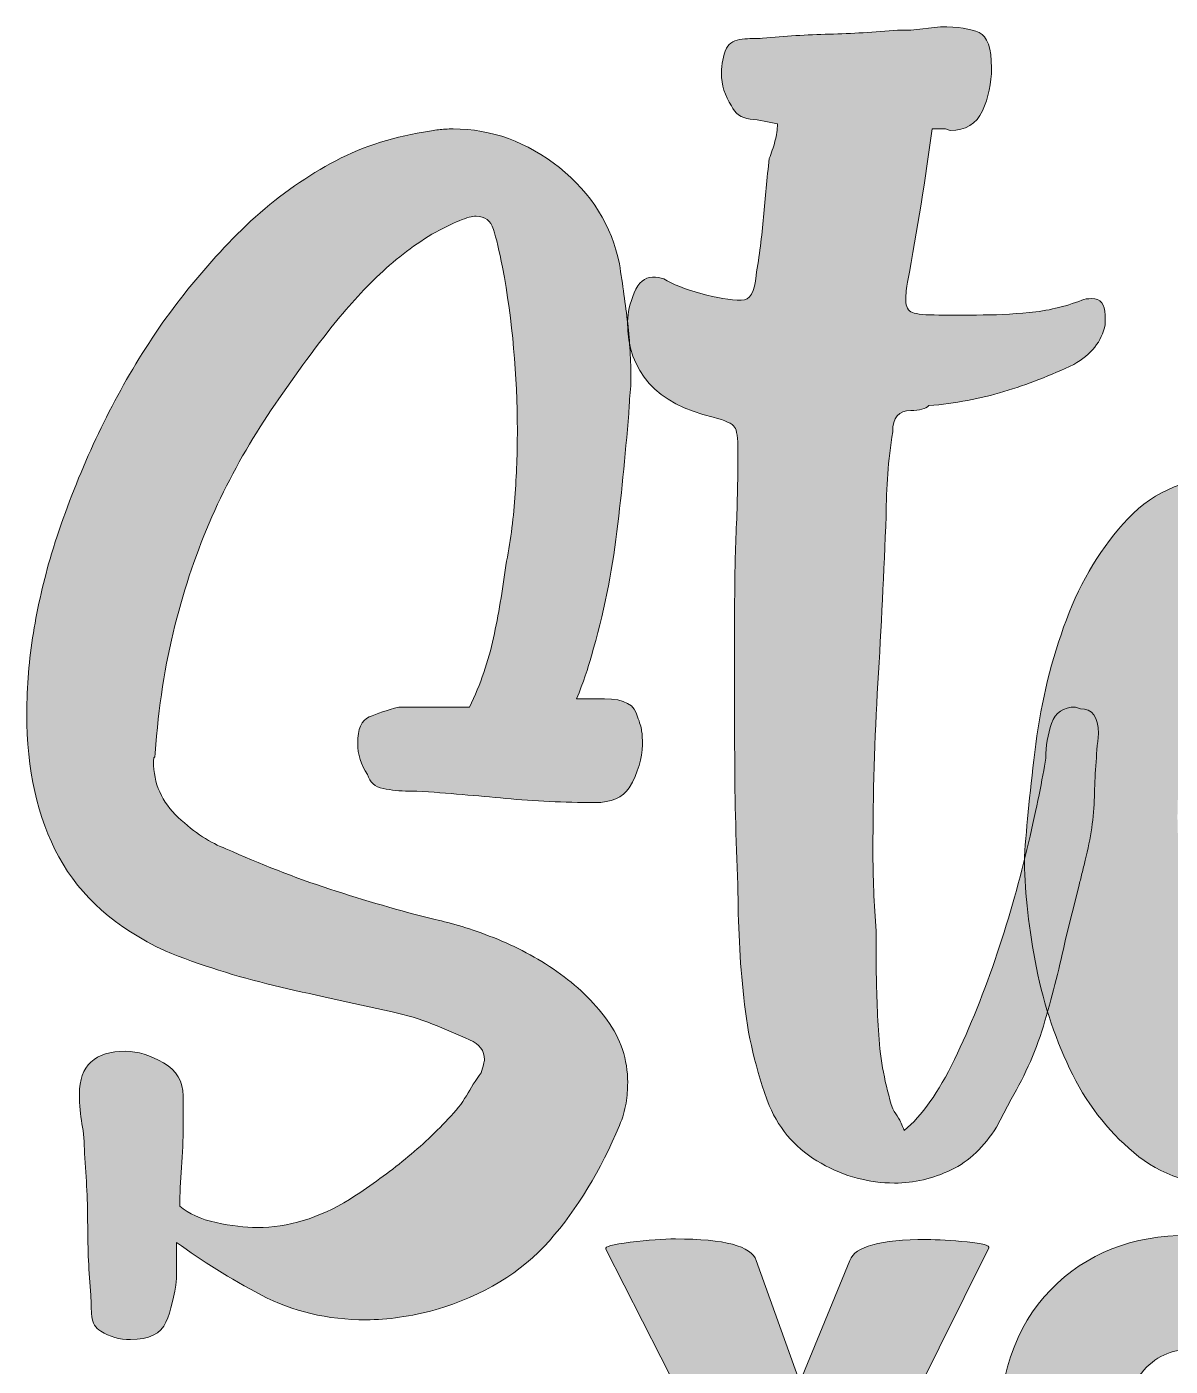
# Model space of a CAD drawing. Header units: inches. Extents: x 149 to 932, y -959 to -133.
# Drawn here: x 148.5 to 502.6, y -564.3 to -149.7 of the extents above; entities that cross this region are included whole.
import ezdxf

# ---------------------------------------------------------------- set-up
doc = ezdxf.new("R2010")
doc.units = ezdxf.units.IN
doc.header["$MEASUREMENT"] = 0
doc.layers.add('Layer 1', color=7, linetype='Continuous')

# ---------------------------------------------------------------- blocks, each defined once
blk = doc.blocks.new('block 3')
at = {"layer": 'Layer 1', "true_color": 0xce0100}
h = blk.add_hatch(color=12, dxfattribs=at)
h.dxf.hatch_style = 2
edge = h.paths.add_edge_path()
edge.add_spline(control_points=[(403.41, -531.51), (405.01, -527.2), (412.89, -525.05), (427.06, -525.05), (430.63, -525.05), (434.85, -525.29), (439.72, -525.78), (444.58, -526.28), (446.83, -526.89), (446.46, -527.63), (446.46, -527.63), (408.03, -604.88), (408.03, -604.88), (408.03, -604.88), (408.03, -649.96), (408.03, -649.96), (408.03, -652.06), (404.64, -653.54), (397.86, -654.4), (394.41, -654.89), (391.03, -655.14), (387.7, -655.14), (384.37, -655.14), (381.05, -654.95), (377.72, -654.59), (370.95, -653.72), (367.56, -652.18), (367.56, -649.96), (367.56, -649.96), (367.56, -605.98), (367.56, -605.98), (367.56, -605.98), (327.83, -528), (327.83, -528), (327.34, -527.26), (329.86, -526.56), (335.4, -525.88), (340.95, -525.2), (345.63, -524.86), (349.45, -524.86), (364.6, -524.86), (372.92, -527.08), (374.4, -531.51), (374.4, -531.51), (387.89, -569.21), (387.89, -569.21), (387.89, -569.21), (403.41, -531.51), (403.41, -531.51)], knot_values=[0, 0, 0, 0, 1, 1, 1, 2, 2, 2, 3, 3, 3, 4, 4, 4, 5, 5, 5, 6, 6, 6, 7, 7, 7, 8, 8, 8, 9, 9, 9, 10, 10, 10, 11, 11, 11, 12, 12, 12, 13, 13, 13, 14, 14, 14, 15, 15, 15, 16, 16, 16, 16], degree=3, periodic=1)
h = blk.add_hatch(color=12, dxfattribs=at)
h.dxf.hatch_style = 2
edge = h.paths.add_edge_path()
edge.add_spline(control_points=[(507.72, -656.62), (490.41, -656.62), (476.31, -650.95), (465.4, -639.62), (454.5, -628.28), (449.05, -611.74), (449.05, -590), (449.05, -568.26), (454.56, -551.78), (465.59, -540.57), (476.61, -529.36), (490.84, -523.75), (508.27, -523.75), (525.71, -523.75), (539.78, -529.27), (550.5, -540.29), (561.22, -551.32), (566.58, -568.01), (566.58, -590.37), (566.58, -612.73), (561.09, -629.36), (550.13, -640.26), (539.17, -651.17), (525.03, -656.62), (507.72, -656.62)], knot_values=[0, 0, 0, 0, 1, 1, 1, 2, 2, 2, 3, 3, 3, 4, 4, 4, 5, 5, 5, 6, 6, 6, 7, 7, 7, 8, 8, 8, 8], degree=3, periodic=1)
edge = h.paths.add_edge_path()
edge.add_spline(control_points=[(507.81, -559.23), (501.9, -559.23), (496.94, -561.94), (492.94, -567.36), (488.93, -572.79), (486.93, -580.39), (486.93, -590.18), (486.93, -599.98), (488.84, -607.49), (492.66, -612.73), (496.48, -617.97), (501.5, -620.58), (507.72, -620.58), (513.94, -620.58), (518.99, -617.94), (522.87, -612.64), (526.75, -607.34), (528.7, -599.76), (528.7, -589.91), (528.7, -580.05), (526.69, -572.48), (522.69, -567.18), (518.68, -561.88), (513.73, -559.23), (507.81, -559.23)], knot_values=[0, 0, 0, 0, 1, 1, 1, 2, 2, 2, 3, 3, 3, 4, 4, 4, 5, 5, 5, 6, 6, 6, 7, 7, 7, 8, 8, 8, 8], degree=3, periodic=1)
at = {"layer": 'Layer 1', "lineweight": 0}
for points, knots in [([(403.41, -531.51), (405.01, -527.2), (412.89, -525.05), (427.06, -525.05), (430.63, -525.05), (434.85, -525.29), (439.72, -525.78), (444.58, -526.28), (446.83, -526.89), (446.46, -527.63), (446.46, -527.63), (408.03, -604.88), (408.03, -604.88), (408.03, -604.88), (408.03, -649.96), (408.03, -649.96), (408.03, -652.06), (404.64, -653.54), (397.86, -654.4), (394.41, -654.89), (391.03, -655.14), (387.7, -655.14), (384.37, -655.14), (381.05, -654.95), (377.72, -654.59), (370.95, -653.72), (367.56, -652.18), (367.56, -649.96), (367.56, -649.96), (367.56, -605.98), (367.56, -605.98), (367.56, -605.98), (327.83, -528), (327.83, -528), (327.34, -527.26), (329.86, -526.56), (335.4, -525.88), (340.95, -525.2), (345.63, -524.86), (349.45, -524.86), (364.6, -524.86), (372.92, -527.08), (374.4, -531.51), (374.4, -531.51), (387.89, -569.21), (387.89, -569.21), (387.89, -569.21), (403.41, -531.51), (403.41, -531.51)], [0, 0, 0, 0, 1, 1, 1, 2, 2, 2, 3, 3, 3, 4, 4, 4, 5, 5, 5, 6, 6, 6, 7, 7, 7, 8, 8, 8, 9, 9, 9, 10, 10, 10, 11, 11, 11, 12, 12, 12, 13, 13, 13, 14, 14, 14, 15, 15, 15, 16, 16, 16, 16]), ([(507.72, -656.62), (490.41, -656.62), (476.31, -650.95), (465.4, -639.62), (454.5, -628.28), (449.05, -611.74), (449.05, -590), (449.05, -568.26), (454.56, -551.78), (465.59, -540.57), (476.61, -529.36), (490.84, -523.75), (508.27, -523.75), (525.71, -523.75), (539.78, -529.27), (550.5, -540.29), (561.22, -551.32), (566.58, -568.01), (566.58, -590.37), (566.58, -612.73), (561.09, -629.36), (550.13, -640.26), (539.17, -651.17), (525.03, -656.62), (507.72, -656.62)], [0, 0, 0, 0, 1, 1, 1, 2, 2, 2, 3, 3, 3, 4, 4, 4, 5, 5, 5, 6, 6, 6, 7, 7, 7, 8, 8, 8, 8]), ([(507.81, -559.23), (501.9, -559.23), (496.94, -561.94), (492.94, -567.36), (488.93, -572.79), (486.93, -580.39), (486.93, -590.18), (486.93, -599.98), (488.84, -607.49), (492.66, -612.73), (496.48, -617.97), (501.5, -620.58), (507.72, -620.58), (513.94, -620.58), (518.99, -617.94), (522.87, -612.64), (526.75, -607.34), (528.7, -599.76), (528.7, -589.91), (528.7, -580.05), (526.69, -572.48), (522.69, -567.18), (518.68, -561.88), (513.73, -559.23), (507.81, -559.23)], [0, 0, 0, 0, 1, 1, 1, 2, 2, 2, 3, 3, 3, 4, 4, 4, 5, 5, 5, 6, 6, 6, 7, 7, 7, 8, 8, 8, 8])]:
    blk.add_open_spline(points, degree=3, knots=knots, dxfattribs=at)
blk = doc.blocks.new('block 4')
at = {"layer": 'Layer 1', "true_color": 0x231f20}
h = blk.add_hatch(color=250, dxfattribs=at)
h.dxf.hatch_style = 2
edge = h.paths.add_edge_path()
edge.add_spline(control_points=[(447.26, -162.43), (447.26, -167.2), (446.32, -171.61), (444.45, -175.69), (442.58, -179.77), (439.27, -181.81), (434.51, -181.81), (434.51, -181.81), (432.98, -181.3), (432.98, -181.3), (432.98, -181.3), (432.47, -181.3), (432.47, -181.3), (432.47, -181.3), (428.9, -181.3), (428.9, -181.3), (426.86, -196.59), (424.31, -212.4), (421.26, -228.71), (420.91, -230.41), (420.75, -232.27), (420.75, -234.32), (420.75, -236.36), (421.42, -237.63), (422.79, -238.14), (424.14, -238.65), (426.86, -238.9), (430.94, -238.9), (430.94, -238.9), (442.67, -238.9), (442.67, -238.9), (448.1, -238.9), (453.54, -238.65), (458.98, -238.14), (464.41, -237.63), (469.85, -236.36), (475.29, -234.32), (475.97, -233.98), (476.99, -233.81), (478.35, -233.81), (481.07, -233.81), (482.43, -235.51), (482.43, -238.9), (482.43, -238.9), (482.43, -241.96), (482.43, -241.96), (481.41, -247.06), (478.18, -251.14), (472.75, -254.2), (465.61, -257.6), (458.38, -260.4), (451.08, -262.61), (443.77, -264.82), (436.04, -266.26), (427.88, -266.94), (426.86, -267.96), (424.99, -268.47), (422.28, -268.47), (418.53, -268.47), (416.67, -270.69), (416.67, -275.1), (415.98, -279.52), (415.47, -283.86), (415.14, -288.1), (414.8, -292.35), (414.63, -296.69), (414.63, -301.1), (413.94, -318.43), (413.1, -335.69), (412.08, -352.85), (411.06, -370.01), (410.55, -387.26), (410.55, -404.59), (410.55, -408.67), (410.63, -412.83), (410.81, -417.08), (410.97, -421.33), (411.23, -425.49), (411.57, -429.57), (411.57, -429.57), (411.57, -438.23), (411.57, -438.23), (411.57, -446.06), (411.82, -453.87), (412.33, -461.69), (412.84, -469.51), (414.29, -477.15), (416.67, -484.63), (417.34, -485.65), (417.94, -486.59), (418.45, -487.43), (418.96, -488.28), (419.55, -489.56), (420.24, -491.26), (425.67, -486.84), (430.85, -479.53), (435.79, -469.33), (440.71, -459.14), (445.13, -448.18), (449.04, -436.45), (452.94, -424.73), (456.18, -413.34), (458.73, -402.29), (461.28, -391.25), (463.06, -382.5), (464.08, -376.04), (464.08, -372.3), (464.67, -368.74), (465.86, -365.33), (467.05, -361.94), (469.51, -360.23), (473.26, -360.23), (473.26, -360.23), (474.79, -360.74), (474.79, -360.74), (478.52, -360.74), (480.39, -363.3), (480.39, -368.39), (479.71, -375.19), (479.29, -381.73), (479.12, -388.02), (478.94, -394.31), (478.01, -400.85), (476.31, -407.65), (475.97, -409.01), (475.63, -410.37), (475.29, -411.73), (474.95, -413.09), (474.61, -414.45), (474.28, -415.8), (474.28, -415.8), (470.2, -432.12), (470.2, -432.12), (468.49, -440.27), (466.37, -448.69), (463.82, -457.35), (461.28, -466.02), (457.79, -474.1), (453.37, -481.57), (453.37, -481.57), (448.78, -490.23), (448.78, -490.23), (445.04, -496.35), (440.37, -500.77), (434.77, -503.49), (429.16, -506.21), (423.3, -507.57), (417.18, -507.57), (409.36, -507.57), (401.8, -505.53), (394.49, -501.45), (387.18, -497.37), (381.83, -491.43), (378.43, -483.61), (374.35, -472.73), (371.72, -461.61), (370.53, -450.21), (369.34, -438.83), (368.75, -427.19), (368.75, -415.29), (368.06, -401.02), (367.73, -386.75), (367.73, -372.47), (367.73, -358.2), (367.73, -343.59), (367.73, -328.63), (367.73, -320.81), (367.89, -312.91), (368.24, -304.92), (368.57, -296.94), (368.75, -288.86), (368.75, -280.71), (368.75, -276.97), (368.4, -274.59), (367.73, -273.57), (367.04, -272.55), (364.84, -271.53), (361.1, -270.51), (343.43, -266.43), (334.59, -256.58), (334.59, -240.94), (334.59, -238.23), (335.27, -235.25), (336.63, -232.02), (337.99, -228.8), (339.86, -227.18), (342.24, -227.18), (343.6, -227.18), (344.79, -227.35), (345.81, -227.69), (348.52, -229.39), (352.35, -230.92), (357.28, -232.27), (362.2, -233.64), (366.36, -234.32), (369.77, -234.32), (372.48, -234.32), (374.01, -231.77), (374.35, -226.67), (375.37, -220.55), (376.14, -214.52), (376.65, -208.57), (377.16, -202.63), (377.75, -196.59), (378.43, -190.47), (379.11, -188.78), (379.71, -186.99), (380.22, -185.12), (380.73, -183.26), (380.98, -181.47), (380.98, -179.77), (378.26, -179.09), (375.45, -178.58), (372.57, -178.24), (369.68, -177.9), (367.73, -176.54), (366.71, -174.16), (364.67, -171.1), (363.65, -167.71), (363.65, -163.96), (363.65, -161.25), (364.16, -158.7), (365.18, -156.32), (366.2, -154.62), (367.81, -153.69), (370.02, -153.51), (372.23, -153.34), (374.35, -153.26), (376.39, -153.26), (383.19, -152.58), (390.07, -152.16), (397.04, -151.98), (404, -151.81), (411.06, -151.39), (418.2, -150.71), (418.2, -150.71), (422.28, -150.71), (422.28, -150.71), (422.28, -150.71), (431.45, -149.69), (431.45, -149.69), (436.89, -149.69), (440.88, -150.29), (443.43, -151.47), (445.98, -152.67), (447.26, -156.32), (447.26, -162.43)], knot_values=[0, 0, 0, 0, 1, 1, 1, 2, 2, 2, 3, 3, 3, 4, 4, 4, 5, 5, 5, 6, 6, 6, 7, 7, 7, 8, 8, 8, 9, 9, 9, 10, 10, 10, 11, 11, 11, 12, 12, 12, 13, 13, 13, 14, 14, 14, 15, 15, 15, 16, 16, 16, 17, 17, 17, 18, 18, 18, 19, 19, 19, 20, 20, 20, 21, 21, 21, 22, 22, 22, 23, 23, 23, 24, 24, 24, 25, 25, 25, 26, 26, 26, 27, 27, 27, 28, 28, 28, 29, 29, 29, 30, 30, 30, 31, 31, 31, 32, 32, 32, 33, 33, 33, 34, 34, 34, 35, 35, 35, 36, 36, 36, 37, 37, 37, 38, 38, 38, 39, 39, 39, 40, 40, 40, 41, 41, 41, 42, 42, 42, 43, 43, 43, 44, 44, 44, 45, 45, 45, 46, 46, 46, 47, 47, 47, 48, 48, 48, 49, 49, 49, 50, 50, 50, 51, 51, 51, 52, 52, 52, 53, 53, 53, 54, 54, 54, 55, 55, 55, 56, 56, 56, 57, 57, 57, 58, 58, 58, 59, 59, 59, 60, 60, 60, 61, 61, 61, 62, 62, 62, 63, 63, 63, 64, 64, 64, 65, 65, 65, 66, 66, 66, 67, 67, 67, 68, 68, 68, 69, 69, 69, 70, 70, 70, 71, 71, 71, 72, 72, 72, 73, 73, 73, 74, 74, 74, 75, 75, 75, 76, 76, 76, 77, 77, 77, 78, 78, 78, 79, 79, 79, 80, 80, 80, 81, 81, 81, 82, 82, 82, 82], degree=3, periodic=1)
h = blk.add_hatch(color=250, dxfattribs=at)
h.dxf.hatch_style = 2
edge = h.paths.add_edge_path()
edge.add_spline(control_points=[(195.93, -514.71), (198.65, -517.08), (202.38, -518.78), (207.15, -519.8), (211.9, -520.82), (216.15, -521.33), (219.89, -521.33), (229.4, -521.33), (238.92, -518.44), (248.44, -512.67), (254.22, -508.92), (259.66, -505.02), (264.75, -500.94), (269.85, -496.86), (274.61, -492.45), (279.03, -487.68), (281.4, -485.31), (283.27, -482.93), (284.64, -480.55), (285.99, -478.17), (287.52, -475.79), (289.22, -473.41), (289.9, -471.37), (290.24, -470.02), (290.24, -469.33), (290.24, -466.62), (288.71, -464.58), (285.66, -463.21), (281.91, -461.52), (278.09, -459.9), (274.19, -458.37), (270.27, -456.84), (266.11, -455.57), (261.7, -454.55), (248.78, -451.83), (236.54, -449.12), (224.99, -446.39), (213.43, -443.67), (202.22, -440.11), (191.34, -435.69), (176.05, -428.55), (165.09, -418.86), (158.46, -406.63), (151.83, -394.39), (148.52, -379.61), (148.52, -362.28), (148.52, -353.78), (149.2, -345.45), (150.56, -337.29), (151.91, -329.14), (153.78, -320.98), (156.17, -312.82), (162.28, -293.12), (170.35, -274.59), (180.38, -257.26), (190.4, -239.92), (202.89, -224.12), (217.85, -209.84), (225.67, -202.71), (233.91, -196.77), (242.58, -192), (251.24, -187.25), (260.84, -184.02), (271.38, -182.32), (273.08, -181.98), (274.61, -181.73), (275.97, -181.55), (277.32, -181.38), (278.85, -181.3), (280.56, -181.3), (292.45, -181.3), (303.41, -185.29), (313.44, -193.28), (323.46, -201.27), (329.67, -211.21), (332.05, -223.1), (333.07, -229.56), (333.91, -235.68), (334.6, -241.45), (335.27, -247.24), (335.61, -253.01), (335.61, -258.79), (335.61, -260.15), (335.53, -261.51), (335.36, -262.86), (335.19, -264.23), (335.11, -265.59), (335.11, -266.94), (334.09, -280.2), (332.81, -293.2), (331.28, -305.94), (329.75, -318.69), (327.12, -331.52), (323.38, -344.43), (322.36, -348.18), (320.83, -352.59), (318.79, -357.69), (318.79, -357.69), (327.46, -357.69), (327.46, -357.69), (333.58, -357.69), (336.97, -359.56), (337.66, -363.3), (338.33, -365), (338.75, -366.44), (338.93, -367.63), (339.1, -368.82), (339.18, -370.26), (339.18, -371.96), (339.18, -376.04), (337.82, -380.46), (335.11, -385.22), (333.07, -388.28), (329.5, -389.8), (324.4, -389.8), (314.88, -389.8), (305.7, -389.38), (296.87, -388.53), (288.03, -387.69), (278.85, -386.92), (269.34, -386.24), (269.34, -386.24), (266.79, -386.24), (266.79, -386.24), (264.07, -386.24), (261.44, -385.98), (258.89, -385.47), (256.34, -384.96), (254.73, -383.52), (254.05, -381.14), (252.01, -378.08), (250.99, -374.85), (250.99, -371.45), (250.99, -367.04), (252.18, -364.32), (254.56, -363.3), (256.93, -362.28), (259.99, -361.25), (263.73, -360.23), (263.73, -360.23), (285.66, -360.23), (285.66, -360.23), (289.05, -353.1), (291.52, -345.96), (293.05, -338.82), (294.58, -331.69), (295.85, -324.22), (296.87, -316.39), (298.22, -309.6), (299.16, -302.63), (299.67, -295.49), (300.18, -288.35), (300.44, -281.39), (300.44, -274.59), (300.44, -257.6), (298.91, -240.78), (295.85, -224.12), (294.83, -219.02), (293.89, -215.12), (293.05, -212.4), (292.2, -209.68), (290.41, -208.31), (287.69, -208.31), (285.31, -208.31), (280.72, -210.19), (273.93, -213.92), (267.81, -217.67), (262.12, -222.08), (256.85, -227.18), (251.58, -232.27), (246.57, -237.89), (241.81, -244), (234.68, -253.18), (228.05, -262.44), (221.93, -271.79), (215.81, -281.14), (210.46, -290.99), (205.87, -301.35), (201.28, -311.73), (197.46, -322.94), (194.4, -335), (191.34, -347.07), (189.3, -360.23), (188.28, -374.51), (188.28, -375.19), (188.2, -375.62), (188.03, -375.79), (187.85, -375.96), (187.77, -376.38), (187.77, -377.06), (187.77, -383.86), (190.32, -389.64), (195.42, -394.39), (200.52, -399.16), (205.44, -402.38), (210.21, -404.08), (220.74, -408.84), (231.44, -413), (242.32, -416.57), (253.19, -420.14), (264.07, -423.28), (274.95, -426), (280.05, -427.02), (286.08, -428.89), (293.05, -431.61), (300.01, -434.33), (306.56, -437.81), (312.67, -442.06), (318.79, -446.31), (323.97, -451.32), (328.22, -457.1), (332.47, -462.88), (334.6, -469.33), (334.6, -476.47), (334.6, -478.51), (334.42, -480.64), (334.09, -482.84), (333.74, -485.06), (333.07, -487.35), (332.05, -489.72), (326.26, -503.66), (319.05, -515.55), (310.38, -525.41), (301.71, -535.26), (289.9, -542.4), (274.95, -546.82), (267.47, -548.86), (260.33, -549.88), (253.54, -549.88), (241.64, -549.88), (230.85, -547.33), (221.17, -542.23), (211.48, -537.14), (202.73, -531.69), (194.91, -525.92), (194.91, -525.92), (194.91, -537.14), (194.91, -537.14), (194.23, -542.57), (193.13, -547.07), (191.6, -550.65), (190.07, -554.21), (186.41, -556), (180.64, -556), (177.24, -556), (174.18, -555.14), (171.46, -553.45), (169.76, -552.43), (168.82, -550.9), (168.66, -548.86), (168.48, -546.82), (168.4, -544.61), (168.4, -542.23), (167.72, -535.1), (167.38, -527.96), (167.38, -520.82), (167.38, -513.69), (167.04, -506.21), (166.36, -498.39), (166.36, -495), (166.11, -491.94), (165.6, -489.21), (165.09, -486.5), (164.83, -483.44), (164.83, -480.04), (164.83, -471.21), (169.59, -466.78), (179.11, -466.78), (182.84, -466.78), (186.76, -467.98), (190.83, -470.35), (194.91, -472.73), (196.95, -476.13), (196.95, -480.55), (196.95, -480.55), (196.95, -483.1), (196.95, -483.1), (196.95, -483.1), (196.95, -489.72), (196.95, -489.72), (196.95, -494.15), (196.78, -498.48), (196.44, -502.73), (196.1, -506.97), (195.93, -510.96), (195.93, -514.71)], knot_values=[0, 0, 0, 0, 1, 1, 1, 2, 2, 2, 3, 3, 3, 4, 4, 4, 5, 5, 5, 6, 6, 6, 7, 7, 7, 8, 8, 8, 9, 9, 9, 10, 10, 10, 11, 11, 11, 12, 12, 12, 13, 13, 13, 14, 14, 14, 15, 15, 15, 16, 16, 16, 17, 17, 17, 18, 18, 18, 19, 19, 19, 20, 20, 20, 21, 21, 21, 22, 22, 22, 23, 23, 23, 24, 24, 24, 25, 25, 25, 26, 26, 26, 27, 27, 27, 28, 28, 28, 29, 29, 29, 30, 30, 30, 31, 31, 31, 32, 32, 32, 33, 33, 33, 34, 34, 34, 35, 35, 35, 36, 36, 36, 37, 37, 37, 38, 38, 38, 39, 39, 39, 40, 40, 40, 41, 41, 41, 42, 42, 42, 43, 43, 43, 44, 44, 44, 45, 45, 45, 46, 46, 46, 47, 47, 47, 48, 48, 48, 49, 49, 49, 50, 50, 50, 51, 51, 51, 52, 52, 52, 53, 53, 53, 54, 54, 54, 55, 55, 55, 56, 56, 56, 57, 57, 57, 58, 58, 58, 59, 59, 59, 60, 60, 60, 61, 61, 61, 62, 62, 62, 63, 63, 63, 64, 64, 64, 65, 65, 65, 66, 66, 66, 67, 67, 67, 68, 68, 68, 69, 69, 69, 70, 70, 70, 71, 71, 71, 72, 72, 72, 73, 73, 73, 74, 74, 74, 75, 75, 75, 76, 76, 76, 77, 77, 77, 78, 78, 78, 79, 79, 79, 80, 80, 80, 81, 81, 81, 82, 82, 82, 83, 83, 83, 84, 84, 84, 85, 85, 85, 86, 86, 86, 87, 87, 87, 88, 88, 88, 89, 89, 89, 90, 90, 90, 91, 91, 91, 92, 92, 92, 93, 93, 93, 94, 94, 94, 95, 95, 95, 95], degree=3, periodic=1)
h = blk.add_hatch(color=250, dxfattribs=at)
h.dxf.hatch_style = 2
edge = h.paths.add_edge_path()
edge.add_spline(control_points=[(530.86, -488.7), (537.31, -484.63), (543.01, -479.53), (547.94, -473.41), (552.86, -467.29), (557.2, -460.59), (560.94, -453.27), (564.67, -445.97), (567.99, -438.41), (570.88, -430.59), (573.76, -422.78), (576.57, -415.13), (579.29, -407.65), (582.01, -401.53), (584.3, -395.5), (586.17, -389.55), (588.04, -383.61), (589.82, -377.57), (591.53, -371.45), (593.57, -366.02), (596.45, -363.81), (600.19, -364.83), (606.99, -365.84), (609.88, -369.08), (608.86, -374.51), (608.86, -376.89), (608.68, -378.93), (608.35, -380.63), (608.01, -382.33), (607.5, -384.37), (606.82, -386.75), (603.08, -403.4), (598.07, -419.29), (591.78, -434.41), (585.49, -449.54), (577.93, -464.07), (569.1, -478), (569.1, -478.34), (568.75, -479.19), (568.07, -480.55), (568.07, -480.55), (566.04, -484.12), (566.04, -484.12), (565.69, -484.8), (565.53, -485.22), (565.53, -485.39), (565.53, -485.57), (565.35, -485.99), (565.02, -486.66), (559.23, -494.15), (552.61, -499.66), (545.13, -503.24), (537.66, -506.8), (530.01, -508.59), (522.19, -508.59), (509.96, -508.59), (499.68, -505.11), (491.35, -498.14), (483.02, -491.17), (476.39, -482.51), (471.47, -472.14), (466.54, -461.77), (462.97, -450.65), (460.76, -438.74), (458.55, -426.85), (457.45, -416.15), (457.45, -406.63), (458.13, -396.77), (459.31, -385.13), (461.02, -371.7), (462.71, -358.28), (465.86, -345.45), (470.45, -333.22), (475.04, -320.98), (481.41, -310.53), (489.57, -301.86), (497.72, -293.2), (508.6, -288.86), (522.19, -288.86), (532.39, -288.86), (541.73, -291.92), (550.23, -298.04), (558.72, -304.16), (562.98, -313), (562.98, -324.55), (562.98, -324.55), (562.98, -330.67), (562.98, -330.67), (562.98, -339.17), (562.13, -348.94), (560.43, -359.98), (558.72, -371.03), (555.92, -381.82), (552.02, -392.35), (548.11, -402.89), (543.01, -412.41), (536.72, -420.9), (530.43, -429.4), (522.7, -435.35), (513.53, -438.74), (508.76, -439.76), (506.9, -442.31), (507.92, -446.39), (509.96, -460.67), (514.37, -474.1), (521.17, -486.66), (522.87, -489.39), (524.23, -490.92), (525.25, -491.26), (526.27, -491.6), (528.14, -490.92), (530.86, -489.21), (530.86, -489.21), (530.86, -488.7), (530.86, -488.7)], knot_values=[0, 0, 0, 0, 1, 1, 1, 2, 2, 2, 3, 3, 3, 4, 4, 4, 5, 5, 5, 6, 6, 6, 7, 7, 7, 8, 8, 8, 9, 9, 9, 10, 10, 10, 11, 11, 11, 12, 12, 12, 13, 13, 13, 14, 14, 14, 15, 15, 15, 16, 16, 16, 17, 17, 17, 18, 18, 18, 19, 19, 19, 20, 20, 20, 21, 21, 21, 22, 22, 22, 23, 23, 23, 24, 24, 24, 25, 25, 25, 26, 26, 26, 27, 27, 27, 28, 28, 28, 29, 29, 29, 30, 30, 30, 31, 31, 31, 32, 32, 32, 33, 33, 33, 34, 34, 34, 35, 35, 35, 36, 36, 36, 37, 37, 37, 38, 38, 38, 38], degree=3, periodic=1)
edge = h.paths.add_edge_path()
edge.add_spline(control_points=[(528.82, -312.31), (525.42, -315.72), (522.27, -320.65), (519.39, -327.1), (516.5, -333.56), (513.95, -340.61), (511.74, -348.25), (509.53, -355.9), (507.83, -363.72), (506.65, -371.7), (505.45, -379.7), (504.86, -387.26), (504.86, -394.39), (504.86, -403.23), (505.88, -410.2), (507.92, -415.29), (514.71, -403.4), (520.58, -391.33), (525.51, -379.1), (530.43, -366.86), (532.9, -353.95), (532.9, -340.36), (532.9, -331.86), (531.54, -322.51), (528.82, -312.31)], knot_values=[0, 0, 0, 0, 1, 1, 1, 2, 2, 2, 3, 3, 3, 4, 4, 4, 5, 5, 5, 6, 6, 6, 7, 7, 7, 8, 8, 8, 8], degree=3, periodic=1)
at = {"layer": 'Layer 1', "lineweight": 0}
for points, knots in [([(447.26, -162.43), (447.26, -167.2), (446.32, -171.61), (444.45, -175.69), (442.58, -179.77), (439.27, -181.81), (434.51, -181.81), (434.51, -181.81), (432.98, -181.3), (432.98, -181.3), (432.98, -181.3), (432.47, -181.3), (432.47, -181.3), (432.47, -181.3), (428.9, -181.3), (428.9, -181.3), (426.86, -196.59), (424.31, -212.4), (421.26, -228.71), (420.91, -230.41), (420.75, -232.27), (420.75, -234.32), (420.75, -236.36), (421.42, -237.63), (422.79, -238.14), (424.14, -238.65), (426.86, -238.9), (430.94, -238.9), (430.94, -238.9), (442.67, -238.9), (442.67, -238.9), (448.1, -238.9), (453.54, -238.65), (458.98, -238.14), (464.41, -237.63), (469.85, -236.36), (475.29, -234.32), (475.97, -233.98), (476.99, -233.81), (478.35, -233.81), (481.07, -233.81), (482.43, -235.51), (482.43, -238.9), (482.43, -238.9), (482.43, -241.96), (482.43, -241.96), (481.41, -247.06), (478.18, -251.14), (472.75, -254.2), (465.61, -257.6), (458.38, -260.4), (451.08, -262.61), (443.77, -264.82), (436.04, -266.26), (427.88, -266.94), (426.86, -267.96), (424.99, -268.47), (422.28, -268.47), (418.53, -268.47), (416.67, -270.69), (416.67, -275.1), (415.98, -279.52), (415.47, -283.86), (415.14, -288.1), (414.8, -292.35), (414.63, -296.69), (414.63, -301.1), (413.94, -318.43), (413.1, -335.69), (412.08, -352.85), (411.06, -370.01), (410.55, -387.26), (410.55, -404.59), (410.55, -408.67), (410.63, -412.83), (410.81, -417.08), (410.97, -421.33), (411.23, -425.49), (411.57, -429.57), (411.57, -429.57), (411.57, -438.23), (411.57, -438.23), (411.57, -446.06), (411.82, -453.87), (412.33, -461.69), (412.84, -469.51), (414.29, -477.15), (416.67, -484.63), (417.34, -485.65), (417.94, -486.59), (418.45, -487.43), (418.96, -488.28), (419.55, -489.56), (420.24, -491.26), (425.67, -486.84), (430.85, -479.53), (435.79, -469.33), (440.71, -459.14), (445.13, -448.18), (449.04, -436.45), (452.94, -424.73), (456.18, -413.34), (458.73, -402.29), (461.28, -391.25), (463.06, -382.5), (464.08, -376.04), (464.08, -372.3), (464.67, -368.74), (465.86, -365.33), (467.05, -361.94), (469.51, -360.23), (473.26, -360.23), (473.26, -360.23), (474.79, -360.74), (474.79, -360.74), (478.52, -360.74), (480.39, -363.3), (480.39, -368.39), (479.71, -375.19), (479.29, -381.73), (479.12, -388.02), (478.94, -394.31), (478.01, -400.85), (476.31, -407.65), (475.97, -409.01), (475.63, -410.37), (475.29, -411.73), (474.95, -413.09), (474.61, -414.45), (474.28, -415.8), (474.28, -415.8), (470.2, -432.12), (470.2, -432.12), (468.49, -440.27), (466.37, -448.69), (463.82, -457.35), (461.28, -466.02), (457.79, -474.1), (453.37, -481.57), (453.37, -481.57), (448.78, -490.23), (448.78, -490.23), (445.04, -496.35), (440.37, -500.77), (434.77, -503.49), (429.16, -506.21), (423.3, -507.57), (417.18, -507.57), (409.36, -507.57), (401.8, -505.53), (394.49, -501.45), (387.18, -497.37), (381.83, -491.43), (378.43, -483.61), (374.35, -472.73), (371.72, -461.61), (370.53, -450.21), (369.34, -438.83), (368.75, -427.19), (368.75, -415.29), (368.06, -401.02), (367.73, -386.75), (367.73, -372.47), (367.73, -358.2), (367.73, -343.59), (367.73, -328.63), (367.73, -320.81), (367.89, -312.91), (368.24, -304.92), (368.57, -296.94), (368.75, -288.86), (368.75, -280.71), (368.75, -276.97), (368.4, -274.59), (367.73, -273.57), (367.04, -272.55), (364.84, -271.53), (361.1, -270.51), (343.43, -266.43), (334.59, -256.58), (334.59, -240.94), (334.59, -238.23), (335.27, -235.25), (336.63, -232.02), (337.99, -228.8), (339.86, -227.18), (342.24, -227.18), (343.6, -227.18), (344.79, -227.35), (345.81, -227.69), (348.52, -229.39), (352.35, -230.92), (357.28, -232.27), (362.2, -233.64), (366.36, -234.32), (369.77, -234.32), (372.48, -234.32), (374.01, -231.77), (374.35, -226.67), (375.37, -220.55), (376.14, -214.52), (376.65, -208.57), (377.16, -202.63), (377.75, -196.59), (378.43, -190.47), (379.11, -188.78), (379.71, -186.99), (380.22, -185.12), (380.73, -183.26), (380.98, -181.47), (380.98, -179.77), (378.26, -179.09), (375.45, -178.58), (372.57, -178.24), (369.68, -177.9), (367.73, -176.54), (366.71, -174.16), (364.67, -171.1), (363.65, -167.71), (363.65, -163.96), (363.65, -161.25), (364.16, -158.7), (365.18, -156.32), (366.2, -154.62), (367.81, -153.69), (370.02, -153.51), (372.23, -153.34), (374.35, -153.26), (376.39, -153.26), (383.19, -152.58), (390.07, -152.16), (397.04, -151.98), (404, -151.81), (411.06, -151.39), (418.2, -150.71), (418.2, -150.71), (422.28, -150.71), (422.28, -150.71), (422.28, -150.71), (431.45, -149.69), (431.45, -149.69), (436.89, -149.69), (440.88, -150.29), (443.43, -151.47), (445.98, -152.67), (447.26, -156.32), (447.26, -162.43)], [0, 0, 0, 0, 1, 1, 1, 2, 2, 2, 3, 3, 3, 4, 4, 4, 5, 5, 5, 6, 6, 6, 7, 7, 7, 8, 8, 8, 9, 9, 9, 10, 10, 10, 11, 11, 11, 12, 12, 12, 13, 13, 13, 14, 14, 14, 15, 15, 15, 16, 16, 16, 17, 17, 17, 18, 18, 18, 19, 19, 19, 20, 20, 20, 21, 21, 21, 22, 22, 22, 23, 23, 23, 24, 24, 24, 25, 25, 25, 26, 26, 26, 27, 27, 27, 28, 28, 28, 29, 29, 29, 30, 30, 30, 31, 31, 31, 32, 32, 32, 33, 33, 33, 34, 34, 34, 35, 35, 35, 36, 36, 36, 37, 37, 37, 38, 38, 38, 39, 39, 39, 40, 40, 40, 41, 41, 41, 42, 42, 42, 43, 43, 43, 44, 44, 44, 45, 45, 45, 46, 46, 46, 47, 47, 47, 48, 48, 48, 49, 49, 49, 50, 50, 50, 51, 51, 51, 52, 52, 52, 53, 53, 53, 54, 54, 54, 55, 55, 55, 56, 56, 56, 57, 57, 57, 58, 58, 58, 59, 59, 59, 60, 60, 60, 61, 61, 61, 62, 62, 62, 63, 63, 63, 64, 64, 64, 65, 65, 65, 66, 66, 66, 67, 67, 67, 68, 68, 68, 69, 69, 69, 70, 70, 70, 71, 71, 71, 72, 72, 72, 73, 73, 73, 74, 74, 74, 75, 75, 75, 76, 76, 76, 77, 77, 77, 78, 78, 78, 79, 79, 79, 80, 80, 80, 81, 81, 81, 82, 82, 82, 82]), ([(195.93, -514.71), (198.65, -517.08), (202.38, -518.78), (207.15, -519.8), (211.9, -520.82), (216.15, -521.33), (219.89, -521.33), (229.4, -521.33), (238.92, -518.44), (248.44, -512.67), (254.22, -508.92), (259.66, -505.02), (264.75, -500.94), (269.85, -496.86), (274.61, -492.45), (279.03, -487.68), (281.4, -485.31), (283.27, -482.93), (284.64, -480.55), (285.99, -478.17), (287.52, -475.79), (289.22, -473.41), (289.9, -471.37), (290.24, -470.02), (290.24, -469.33), (290.24, -466.62), (288.71, -464.58), (285.66, -463.21), (281.91, -461.52), (278.09, -459.9), (274.19, -458.37), (270.27, -456.84), (266.11, -455.57), (261.7, -454.55), (248.78, -451.83), (236.54, -449.12), (224.99, -446.39), (213.43, -443.67), (202.22, -440.11), (191.34, -435.69), (176.05, -428.55), (165.09, -418.86), (158.46, -406.63), (151.83, -394.39), (148.52, -379.61), (148.52, -362.28), (148.52, -353.78), (149.2, -345.45), (150.56, -337.29), (151.91, -329.14), (153.78, -320.98), (156.17, -312.82), (162.28, -293.12), (170.35, -274.59), (180.38, -257.26), (190.4, -239.92), (202.89, -224.12), (217.85, -209.84), (225.67, -202.71), (233.91, -196.77), (242.58, -192), (251.24, -187.25), (260.84, -184.02), (271.38, -182.32), (273.08, -181.98), (274.61, -181.73), (275.97, -181.55), (277.32, -181.38), (278.85, -181.3), (280.56, -181.3), (292.45, -181.3), (303.41, -185.29), (313.44, -193.28), (323.46, -201.27), (329.67, -211.21), (332.05, -223.1), (333.07, -229.56), (333.91, -235.68), (334.6, -241.45), (335.27, -247.24), (335.61, -253.01), (335.61, -258.79), (335.61, -260.15), (335.53, -261.51), (335.36, -262.86), (335.19, -264.23), (335.11, -265.59), (335.11, -266.94), (334.09, -280.2), (332.81, -293.2), (331.28, -305.94), (329.75, -318.69), (327.12, -331.52), (323.38, -344.43), (322.36, -348.18), (320.83, -352.59), (318.79, -357.69), (318.79, -357.69), (327.46, -357.69), (327.46, -357.69), (333.58, -357.69), (336.97, -359.56), (337.66, -363.3), (338.33, -365), (338.75, -366.44), (338.93, -367.63), (339.1, -368.82), (339.18, -370.26), (339.18, -371.96), (339.18, -376.04), (337.82, -380.46), (335.11, -385.22), (333.07, -388.28), (329.5, -389.8), (324.4, -389.8), (314.88, -389.8), (305.7, -389.38), (296.87, -388.53), (288.03, -387.69), (278.85, -386.92), (269.34, -386.24), (269.34, -386.24), (266.79, -386.24), (266.79, -386.24), (264.07, -386.24), (261.44, -385.98), (258.89, -385.47), (256.34, -384.96), (254.73, -383.52), (254.05, -381.14), (252.01, -378.08), (250.99, -374.85), (250.99, -371.45), (250.99, -367.04), (252.18, -364.32), (254.56, -363.3), (256.93, -362.28), (259.99, -361.25), (263.73, -360.23), (263.73, -360.23), (285.66, -360.23), (285.66, -360.23), (289.05, -353.1), (291.52, -345.96), (293.05, -338.82), (294.58, -331.69), (295.85, -324.22), (296.87, -316.39), (298.22, -309.6), (299.16, -302.63), (299.67, -295.49), (300.18, -288.35), (300.44, -281.39), (300.44, -274.59), (300.44, -257.6), (298.91, -240.78), (295.85, -224.12), (294.83, -219.02), (293.89, -215.12), (293.05, -212.4), (292.2, -209.68), (290.41, -208.31), (287.69, -208.31), (285.31, -208.31), (280.72, -210.19), (273.93, -213.92), (267.81, -217.67), (262.12, -222.08), (256.85, -227.18), (251.58, -232.27), (246.57, -237.89), (241.81, -244), (234.68, -253.18), (228.05, -262.44), (221.93, -271.79), (215.81, -281.14), (210.46, -290.99), (205.87, -301.35), (201.28, -311.73), (197.46, -322.94), (194.4, -335), (191.34, -347.07), (189.3, -360.23), (188.28, -374.51), (188.28, -375.19), (188.2, -375.62), (188.03, -375.79), (187.85, -375.96), (187.77, -376.38), (187.77, -377.06), (187.77, -383.86), (190.32, -389.64), (195.42, -394.39), (200.52, -399.16), (205.44, -402.38), (210.21, -404.08), (220.74, -408.84), (231.44, -413), (242.32, -416.57), (253.19, -420.14), (264.07, -423.28), (274.95, -426), (280.05, -427.02), (286.08, -428.89), (293.05, -431.61), (300.01, -434.33), (306.56, -437.81), (312.67, -442.06), (318.79, -446.31), (323.97, -451.32), (328.22, -457.1), (332.47, -462.88), (334.6, -469.33), (334.6, -476.47), (334.6, -478.51), (334.42, -480.64), (334.09, -482.84), (333.74, -485.06), (333.07, -487.35), (332.05, -489.72), (326.26, -503.66), (319.05, -515.55), (310.38, -525.41), (301.71, -535.26), (289.9, -542.4), (274.95, -546.82), (267.47, -548.86), (260.33, -549.88), (253.54, -549.88), (241.64, -549.88), (230.85, -547.33), (221.17, -542.23), (211.48, -537.14), (202.73, -531.69), (194.91, -525.92), (194.91, -525.92), (194.91, -537.14), (194.91, -537.14), (194.23, -542.57), (193.13, -547.07), (191.6, -550.65), (190.07, -554.21), (186.41, -556), (180.64, -556), (177.24, -556), (174.18, -555.14), (171.46, -553.45), (169.76, -552.43), (168.82, -550.9), (168.66, -548.86), (168.48, -546.82), (168.4, -544.61), (168.4, -542.23), (167.72, -535.1), (167.38, -527.96), (167.38, -520.82), (167.38, -513.69), (167.04, -506.21), (166.36, -498.39), (166.36, -495), (166.11, -491.94), (165.6, -489.21), (165.09, -486.5), (164.83, -483.44), (164.83, -480.04), (164.83, -471.21), (169.59, -466.78), (179.11, -466.78), (182.84, -466.78), (186.76, -467.98), (190.83, -470.35), (194.91, -472.73), (196.95, -476.13), (196.95, -480.55), (196.95, -480.55), (196.95, -483.1), (196.95, -483.1), (196.95, -483.1), (196.95, -489.72), (196.95, -489.72), (196.95, -494.15), (196.78, -498.48), (196.44, -502.73), (196.1, -506.97), (195.93, -510.96), (195.93, -514.71)], [0, 0, 0, 0, 1, 1, 1, 2, 2, 2, 3, 3, 3, 4, 4, 4, 5, 5, 5, 6, 6, 6, 7, 7, 7, 8, 8, 8, 9, 9, 9, 10, 10, 10, 11, 11, 11, 12, 12, 12, 13, 13, 13, 14, 14, 14, 15, 15, 15, 16, 16, 16, 17, 17, 17, 18, 18, 18, 19, 19, 19, 20, 20, 20, 21, 21, 21, 22, 22, 22, 23, 23, 23, 24, 24, 24, 25, 25, 25, 26, 26, 26, 27, 27, 27, 28, 28, 28, 29, 29, 29, 30, 30, 30, 31, 31, 31, 32, 32, 32, 33, 33, 33, 34, 34, 34, 35, 35, 35, 36, 36, 36, 37, 37, 37, 38, 38, 38, 39, 39, 39, 40, 40, 40, 41, 41, 41, 42, 42, 42, 43, 43, 43, 44, 44, 44, 45, 45, 45, 46, 46, 46, 47, 47, 47, 48, 48, 48, 49, 49, 49, 50, 50, 50, 51, 51, 51, 52, 52, 52, 53, 53, 53, 54, 54, 54, 55, 55, 55, 56, 56, 56, 57, 57, 57, 58, 58, 58, 59, 59, 59, 60, 60, 60, 61, 61, 61, 62, 62, 62, 63, 63, 63, 64, 64, 64, 65, 65, 65, 66, 66, 66, 67, 67, 67, 68, 68, 68, 69, 69, 69, 70, 70, 70, 71, 71, 71, 72, 72, 72, 73, 73, 73, 74, 74, 74, 75, 75, 75, 76, 76, 76, 77, 77, 77, 78, 78, 78, 79, 79, 79, 80, 80, 80, 81, 81, 81, 82, 82, 82, 83, 83, 83, 84, 84, 84, 85, 85, 85, 86, 86, 86, 87, 87, 87, 88, 88, 88, 89, 89, 89, 90, 90, 90, 91, 91, 91, 92, 92, 92, 93, 93, 93, 94, 94, 94, 95, 95, 95, 95]), ([(530.86, -488.7), (537.31, -484.63), (543.01, -479.53), (547.94, -473.41), (552.86, -467.29), (557.2, -460.59), (560.94, -453.27), (564.67, -445.97), (567.99, -438.41), (570.88, -430.59), (573.76, -422.78), (576.57, -415.13), (579.29, -407.65), (582.01, -401.53), (584.3, -395.5), (586.17, -389.55), (588.04, -383.61), (589.82, -377.57), (591.53, -371.45), (593.57, -366.02), (596.45, -363.81), (600.19, -364.83), (606.99, -365.84), (609.88, -369.08), (608.86, -374.51), (608.86, -376.89), (608.68, -378.93), (608.35, -380.63), (608.01, -382.33), (607.5, -384.37), (606.82, -386.75), (603.08, -403.4), (598.07, -419.29), (591.78, -434.41), (585.49, -449.54), (577.93, -464.07), (569.1, -478), (569.1, -478.34), (568.75, -479.19), (568.07, -480.55), (568.07, -480.55), (566.04, -484.12), (566.04, -484.12), (565.69, -484.8), (565.53, -485.22), (565.53, -485.39), (565.53, -485.57), (565.35, -485.99), (565.02, -486.66), (559.23, -494.15), (552.61, -499.66), (545.13, -503.24), (537.66, -506.8), (530.01, -508.59), (522.19, -508.59), (509.96, -508.59), (499.68, -505.11), (491.35, -498.14), (483.02, -491.17), (476.39, -482.51), (471.47, -472.14), (466.54, -461.77), (462.97, -450.65), (460.76, -438.74), (458.55, -426.85), (457.45, -416.15), (457.45, -406.63), (458.13, -396.77), (459.31, -385.13), (461.02, -371.7), (462.71, -358.28), (465.86, -345.45), (470.45, -333.22), (475.04, -320.98), (481.41, -310.53), (489.57, -301.86), (497.72, -293.2), (508.6, -288.86), (522.19, -288.86), (532.39, -288.86), (541.73, -291.92), (550.23, -298.04), (558.72, -304.16), (562.98, -313), (562.98, -324.55), (562.98, -324.55), (562.98, -330.67), (562.98, -330.67), (562.98, -339.17), (562.13, -348.94), (560.43, -359.98), (558.72, -371.03), (555.92, -381.82), (552.02, -392.35), (548.11, -402.89), (543.01, -412.41), (536.72, -420.9), (530.43, -429.4), (522.7, -435.35), (513.53, -438.74), (508.76, -439.76), (506.9, -442.31), (507.92, -446.39), (509.96, -460.67), (514.37, -474.1), (521.17, -486.66), (522.87, -489.39), (524.23, -490.92), (525.25, -491.26), (526.27, -491.6), (528.14, -490.92), (530.86, -489.21), (530.86, -489.21), (530.86, -488.7), (530.86, -488.7)], [0, 0, 0, 0, 1, 1, 1, 2, 2, 2, 3, 3, 3, 4, 4, 4, 5, 5, 5, 6, 6, 6, 7, 7, 7, 8, 8, 8, 9, 9, 9, 10, 10, 10, 11, 11, 11, 12, 12, 12, 13, 13, 13, 14, 14, 14, 15, 15, 15, 16, 16, 16, 17, 17, 17, 18, 18, 18, 19, 19, 19, 20, 20, 20, 21, 21, 21, 22, 22, 22, 23, 23, 23, 24, 24, 24, 25, 25, 25, 26, 26, 26, 27, 27, 27, 28, 28, 28, 29, 29, 29, 30, 30, 30, 31, 31, 31, 32, 32, 32, 33, 33, 33, 34, 34, 34, 35, 35, 35, 36, 36, 36, 37, 37, 37, 38, 38, 38, 38])]:
    blk.add_open_spline(points, degree=3, knots=knots, dxfattribs=at)
blk = doc.blocks.new('block 2')
at = {"layer": 'Layer 1'}
for name in ['block 4', 'block 3']:
    blk.add_blockref(name, (0, 0), dxfattribs=at)

msp = doc.modelspace()

# ---------------------------------------------------------------- block references
at = {"layer": 'Layer 1'}
msp.add_blockref('block 2', (0, 0), dxfattribs=at)

doc.saveas('drawing.dxf')
